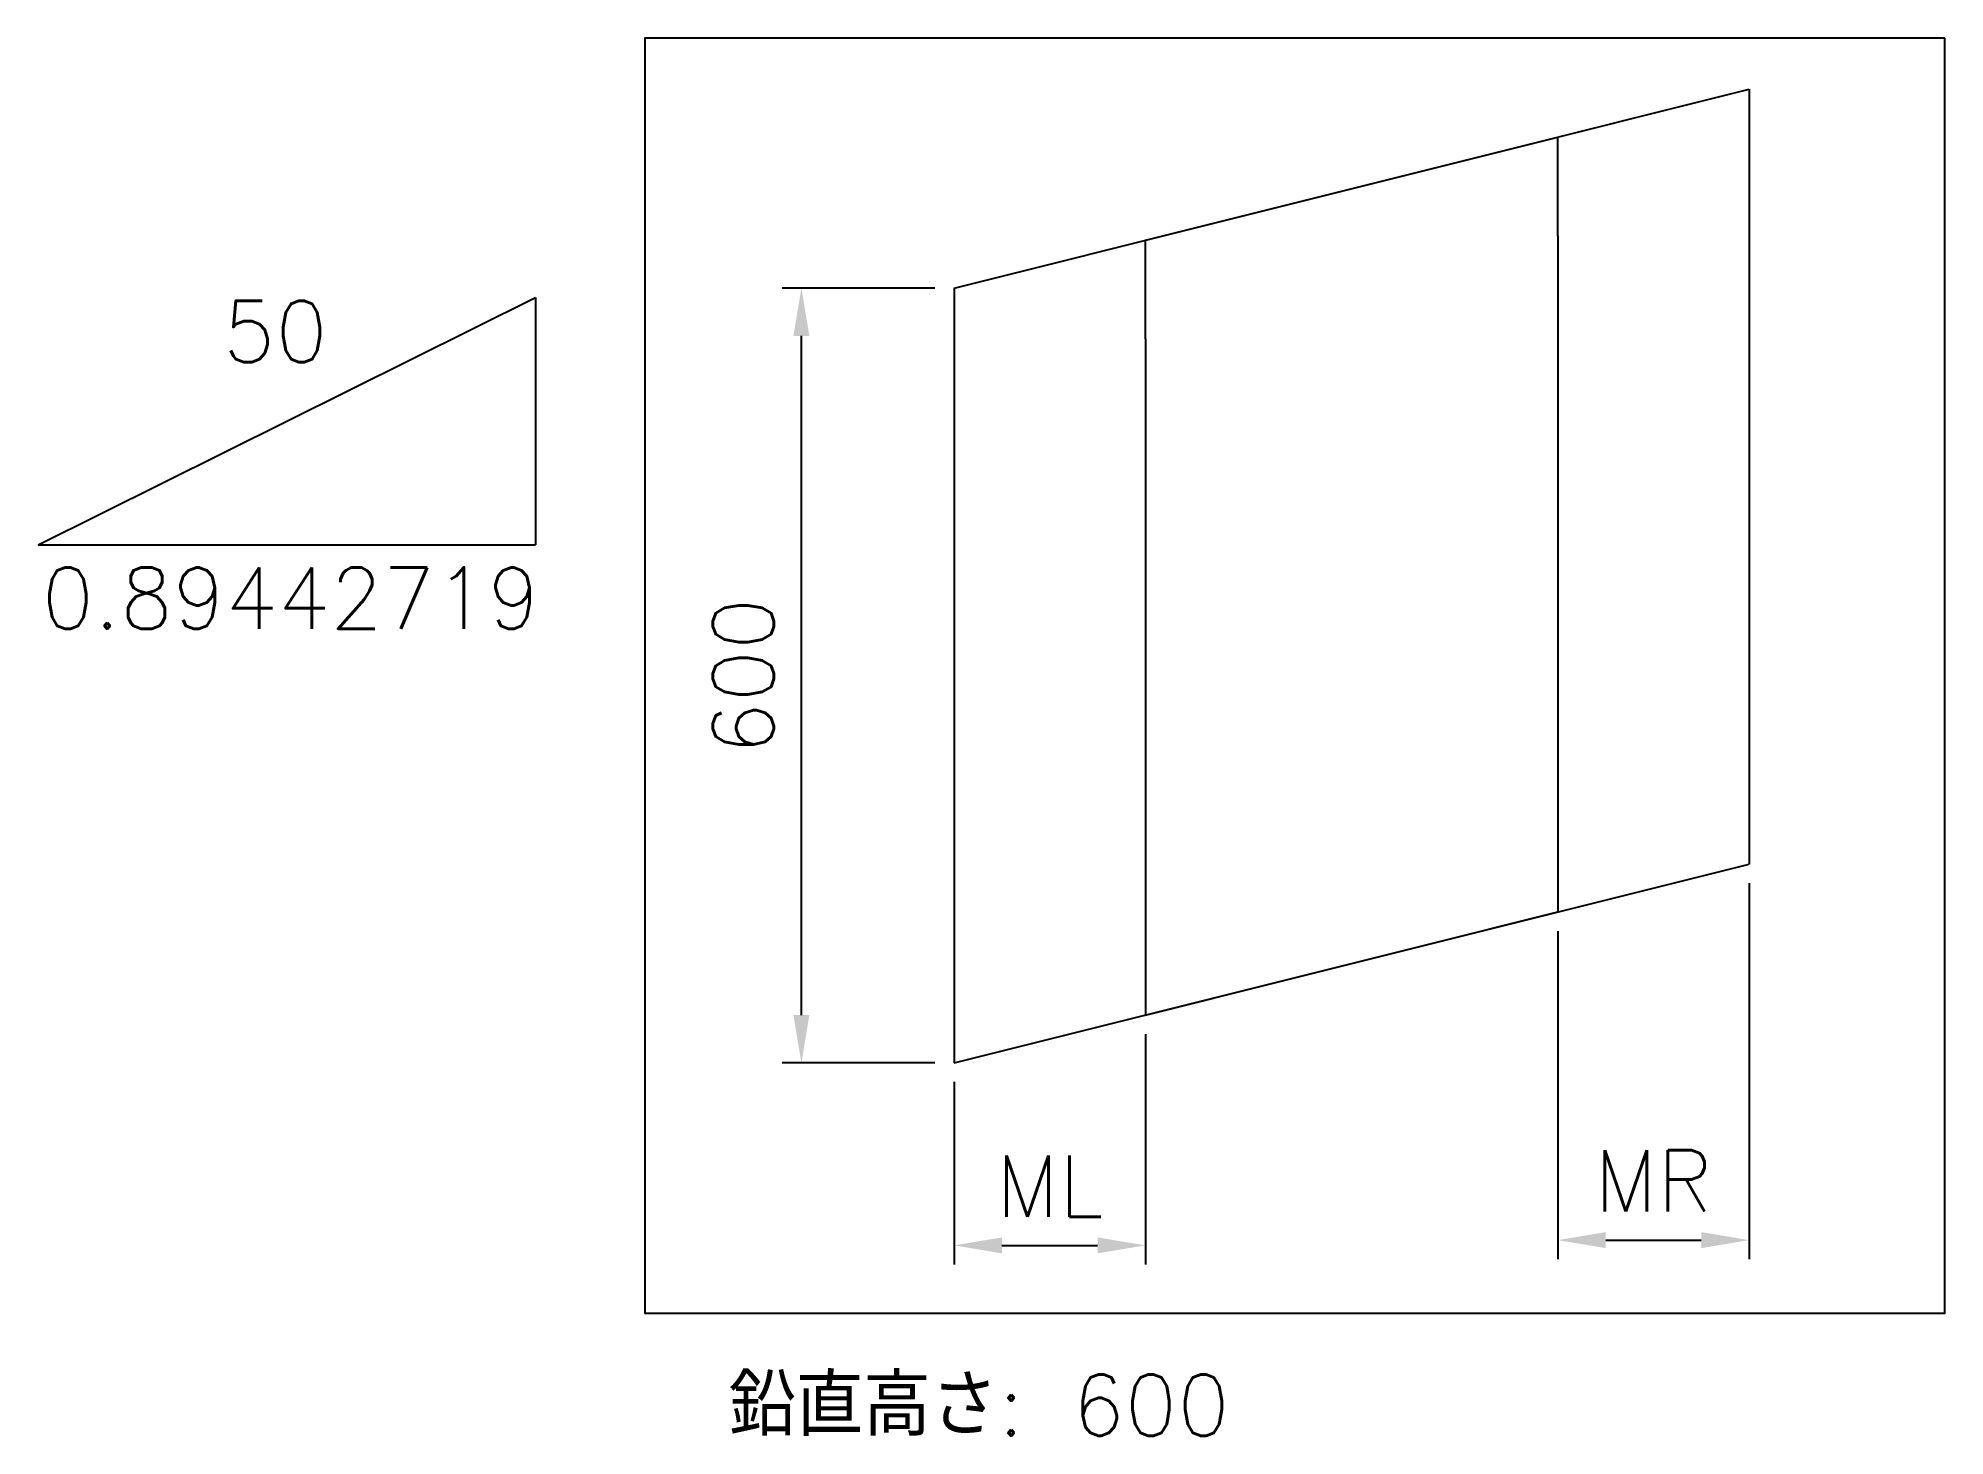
# Model space of a CAD drawing. Header units: millimetres. Extents: x 22.3 to 121.9, y 16.5 to 89.5.
import ezdxf
from ezdxf.enums import TextEntityAlignment as Align

# ---------------------------------------------------------------- set-up
doc = ezdxf.new("R2010")
doc.units = ezdxf.units.MM
doc.header["$LTSCALE"] = 0.5
doc.layers.add('SCALE', color=4, linetype='Continuous', lineweight=13)
doc.styles.add('KOURAN', font='romans.shx', dxfattribs={"bigfont": 'bigfont.shx'})
doc.dimstyles.new('NLM_VN$0', dxfattribs={"dimtxt": 3.2, "dimasz": 2.5, "dimexe": 1, "dimexo": 1, "dimgap": 1.5, "dimtad": 3, "dimdec": 1, "dimrnd": 0.1, "dimdsep": 46, "dimtxsty": 'KOURAN', "dimcen": 0, "dimclrd": 256, "dimclre": 256, "dimclrt": 6, "dimaunit": 1, "dimadec": 1, "dimazin": 2, "dimtp": 0.1, "dimtm": 0.1, "dimtfac": 0.71, "dimtix": 1, "dimtmove": 0, "dimatfit": 1, "dimfxl": 1, "dimlwd": -1, "dimlwe": -1, "dimarcsym": 1})

# ---------------------------------------------------------------- blocks, each defined once
blk = doc.blocks.new('*D208')
at = {"layer": 'Defpoints', "linetype": 'ByBlock', "transparency": 16777216}
for p, q in [((-41.793, -52.061), (-41.793, -64.103)), ((-51.793, -54.561), (-51.793, -64.103)), ((-49.293, -63.103), (-44.293, -63.103))]:
    blk.add_line(p, q, dxfattribs=at)
at = {"layer": 'Defpoints', "color": 0, "transparency": 16777216}
for p in [(-41.793, -51.061), (-51.793, -53.561), (-41.793, -63.103)]:
    blk.add_point(p, dxfattribs=at)
at = {"layer": 'Defpoints', "transparency": 16777216}
for points in [[(-49.293, -62.686), (-49.293, -63.519), (-51.793, -63.103)], [(-44.293, -62.686), (-44.293, -63.519), (-41.793, -63.103)]]:
    blk.add_solid(points, dxfattribs=at)
at = {"layer": 'Defpoints', "color": 0, "transparency": 16777216, "insert": (-46.793, -60.003), "char_height": 3.2, "attachment_point": 5, "style": 'KOURAN'}
blk.add_mtext('ML', dxfattribs=at)
blk = doc.blocks.new('*D209')
at = {"layer": 'Defpoints', "linetype": 'ByBlock', "transparency": 16777216}
for p, q in [((-10.231, -44.17), (-10.231, -63.827)), ((-20.231, -46.67), (-20.231, -63.827)), ((-17.731, -62.827), (-12.731, -62.827))]:
    blk.add_line(p, q, dxfattribs=at)
at = {"layer": 'Defpoints', "color": 0, "transparency": 16777216}
for p in [(-10.231, -43.17), (-20.231, -45.67), (-10.231, -62.827)]:
    blk.add_point(p, dxfattribs=at)
at = {"layer": 'Defpoints', "transparency": 16777216}
for points in [[(-17.731, -62.41), (-17.731, -63.244), (-20.231, -62.827)], [(-12.731, -62.41), (-12.731, -63.244), (-10.231, -62.827)]]:
    blk.add_solid(points, dxfattribs=at)
at = {"layer": 'Defpoints', "color": 0, "transparency": 16777216, "insert": (-15.231, -59.727), "char_height": 3.2, "attachment_point": 5, "style": 'KOURAN'}
blk.add_mtext('MR', dxfattribs=at)
blk = doc.blocks.new('*D210')
at = {"layer": 'Defpoints', "linetype": 'ByBlock', "transparency": 16777216}
for p, q in [((-52.793, -13.062), (-60.774, -13.062)), ((-59.774, -51.061), (-59.774, -15.562)), ((-52.793, -53.561), (-60.774, -53.561))]:
    blk.add_line(p, q, dxfattribs=at)
at = {"layer": 'Defpoints', "color": 0, "transparency": 16777216}
for p in [(-59.774, -13.062), (-51.793, -13.062), (-51.793, -53.561)]:
    blk.add_point(p, dxfattribs=at)
at = {"layer": 'Defpoints', "transparency": 16777216}
for points in [[(-60.191, -15.562), (-59.357, -15.562), (-59.774, -13.062)], [(-60.191, -51.061), (-59.357, -51.061), (-59.774, -53.561)]]:
    blk.add_solid(points, dxfattribs=at)
blk = doc.blocks.new('KRCAD-ポリカー-パラメータ1')
at = {"layer": 'Defpoints'}
for p, q in [((-51.793, -13.062), (-10.231, -2.671)), ((-10.231, -2.671), (-10.231, -43.17)), ((-51.793, -13.062), (-51.793, -53.561)), ((-51.793, -53.561), (-10.231, -43.17))]:
    blk.add_line(p, q, dxfattribs=at)
at = {"layer": 'Defpoints', "color": 4}
for p, q in [((-41.793, -10.562), (-20.231, -5.171)), ((-20.231, -10.325), (-20.231, -5.171)), ((-41.793, -15.716), (-41.793, -10.562)), ((-20.231, -10.325), (-20.231, -43.609)), ((-41.793, -15.716), (-41.793, -48.999)), ((-20.231, -43.609), (-20.231, -45.67)), ((-41.793, -51.061), (-20.231, -45.67)), ((-41.793, -48.999), (-41.793, -51.061))]:
    blk.add_line(p, q, dxfattribs=at)
at = {"layer": 'Defpoints'}
blk.add_lwpolyline([(0, 0), (-67.953, 0), (-67.953, -66.651), (0, -66.651)], close=True, dxfattribs=at)
at = {"layer": 'Defpoints', "color": 50, "style": 'KOURAN'}
blk.add_attdef('OSH', text='', height=3.2, rotation=90, dxfattribs=at).set_placement((-60.247, -33.352), align=Align.BOTTOM_CENTER)
at = {"layer": 'Defpoints'}
dim = blk.add_linear_dim(base=(-59.774, -13.062), p1=(-51.793, -53.561), p2=(-51.793, -13.062), angle=90, text=' ', dimstyle='NLM_VN$0', override={"dimclrt": 1}, dxfattribs=at)
dim.commit()
dim.dimension.update_dxf_attribs({"geometry": '*D210', "text_midpoint": (-59.774, -33.311)})
for base, p1, p2, text, picture, middle in [((-10.231, -62.827), (-20.231, -45.67), (-10.231, -43.17), 'MR', '*D209', (-15.231, -59.727)), ((-41.793, -63.103), (-51.793, -53.561), (-41.793, -51.061), 'ML', '*D208', (-46.793, -60.003))]:
    dim = blk.add_linear_dim(base=base, p1=p1, p2=p2, text=text, dimstyle='NLM_VN$0', override={"dimclrt": 0}, dxfattribs=at)
    dim.commit()
    dim.dimension.update_dxf_attribs({"geometry": picture, "text_midpoint": middle})

msp = doc.modelspace()

# ---------------------------------------------------------------- linework, layer by layer
at = {"layer": 'Defpoints'}
for p, q in [((22.262, 63.039), (48.255, 75.972)), ((48.255, 75.972), (48.255, 63.039)), ((22.262, 63.039), (48.255, 63.039))]:
    msp.add_line(p, q, dxfattribs=at)

# ---------------------------------------------------------------- block references
at = {"layer": 'SCALE'}
msp.add_blockref('KRCAD-ポリカー-パラメータ1', (121.934, 89.521), dxfattribs=at).add_auto_attribs({'OSH': '600'})

# ---------------------------------------------------------------- texts
at = {"layer": 'Defpoints', "char_height": 3.2, "style": 'KOURAN'}
for s, insert, attachment_point in [('50', (34.66, 74.193), 5), ('0.89442719', (35.469, 60.253), 5), ('鉛直高さ:', (73.807, 16.462), 9), ('600', (76.318, 16.462), 7)]:
    msp.add_mtext(s, dxfattribs=dict(at, insert=insert, attachment_point=attachment_point))

doc.saveas('drawing.dxf')
